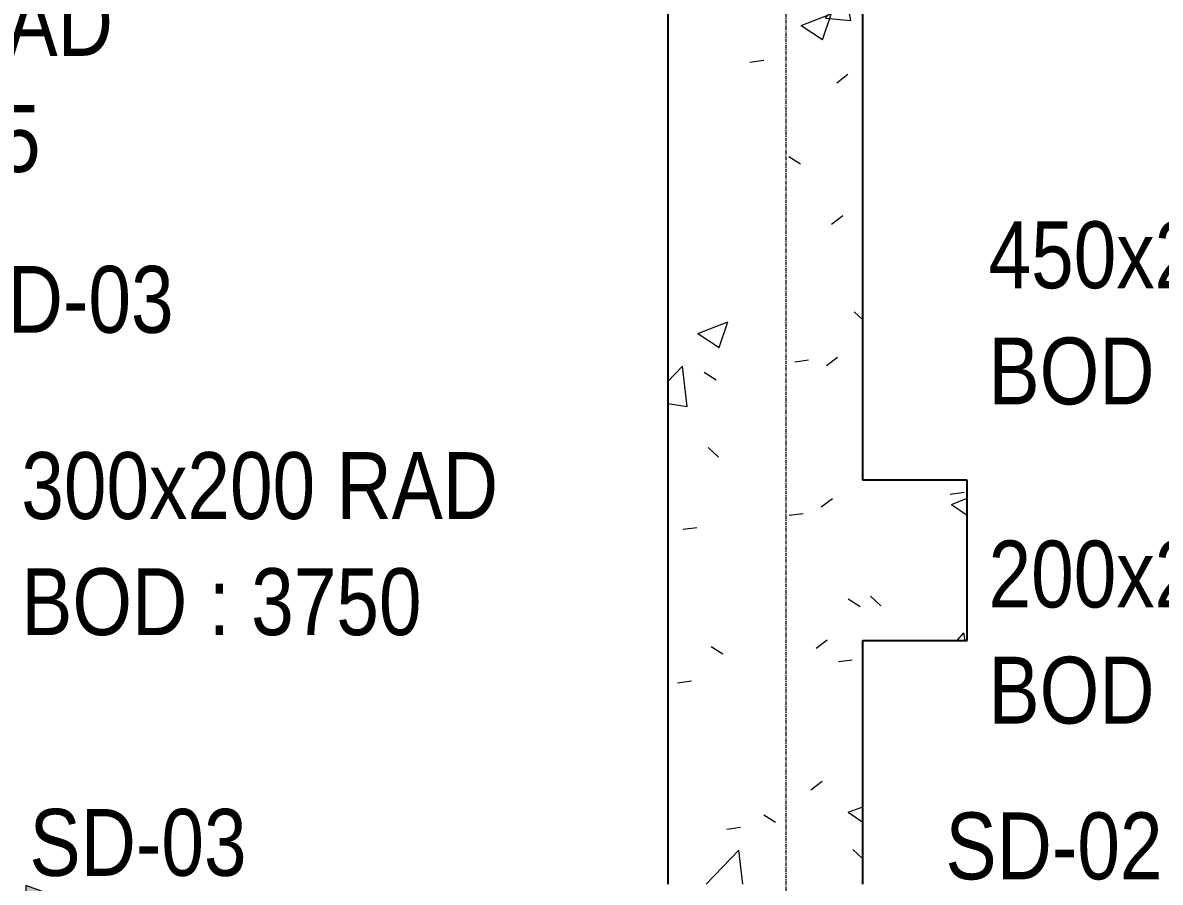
# Model space of a CAD drawing. Header units: inches. Extents: x -83664 to 20107, y -47222 to 19398.
# Drawn here: x 6288 to 10370, y -6157 to -3073 of the extents above; entities that cross this region are included whole.
import ezdxf

# ---------------------------------------------------------------- set-up
doc = ezdxf.new("R2010")
doc.units = ezdxf.units.IN
doc.header["$MEASUREMENT"] = 0
doc.linetypes.add('Grid Line', pattern=[22.225, 12.7, -3.175, 3.175, -3.175])
doc.linetypes.add('Hidden 0_50', pattern=[1.0584, 0.5292, -0.5292])
for name, color, linetype, lineweight in [('A-DETL-GENF', 7, 'Continuous', 9), ('A-WALL', 7, 'Continuous', 9), ('A-WALL-PATT', 7, 'Continuous', 25), ('G-ANNO-TEXT', 7, 'Continuous', 9), ('M-HVAC-CDFF', 7, 'Continuous', 9), ('M-HVAC-DUCT-IDEN', 7, 'Continuous', 18), ('S-GRID', 7, 'Continuous', 9)]:
    doc.layers.add(name, color=color, linetype=linetype, lineweight=lineweight)
doc.styles.add('Arial Narrow_21', font='ARIALN.TTF', dxfattribs={"height": 240})
pattern_1 = [(50, (0, 0), (1093.1044, -95.634), [114.3, -1257.3]), (355, (0, 0), (-211.4575, 1146.341), [91.44, -1005.84]), (100.451, (91.1, -8), (881.656, 1050.7003), [97.14, -1068.54]), (46.184, (0, 304.8), (1626.475, -252.257), [171.45, -1885.95]), (96.636, (135.5, 283.8), (1424.416, 1484.565), [145.71, -1602.811]), (351.184, (0, 304.8), (1424.43, 1484.551), [137.16, -1508.76]), (21, (152.4, 228.6), (909.6863, -613.591), [114.3, -1257.3]), (326, (152.4, 228.6), (370.812, 1105.129), [91.44, -1005.84]), (71.451, (228.2, 177.5), (1280.5033, 491.528), [97.14, -1068.54]), (37.5, (0, 0), (18.5313, 507.3303), [50.292, -943.356, 50.292, -970.788, -1009.65]), (37.5, (0, 0), (18.5313, 507.3303), [-2014.728, 50.292, -959.358]), (7.5, (0, 0), (400.9178, 601.0836), [50.292, -531.876, 50.292, -920.496, -384.81]), (7.5, (0, 0), (400.9178, 601.0836), [-1552.956, 50.292, -334.518]), (327.5, (-339.85, 0), (813.54515, -34.3737), [50.292, -330.708, 50.292, -1138.428, -1577.34]), (327.5, (-339.85, 0), (813.54515, -34.3737), [-1569.72, 50.292, -1527.048]), (317.5, (-492.25, 0), (888.7755, 152.56), [50.292, -445.008, 50.292, -739.14, -1120.14]), (317.5, (-492.25, 0), (888.7755, 152.56), [-1284.732, 50.292, -1069.848])]

# ---------------------------------------------------------------- blocks, each defined once
blk = doc.blocks.new('GCE-AT-Supply Air Rectangular Diffuser - 300x300-6788639-FIRST FLOOR AC CONDITIONING LAYOUT - PART A')
at = {"layer": 'A-DETL-GENF', "true_color": 0xff7f00}
for points in [[(54.6, 425), (0, 575), (-54.6, 425)], [(-425, -54.6), (-425, 54.6), (-575, 0)], [(425, -54.6), (575, 0), (425, 54.6)], [(0, -575), (54.6, -425), (-54.6, -425)]]:
    blk.add_hatch(color=30, dxfattribs=at).paths.add_polyline_path(points)
at = {"layer": 'A-DETL-GENF', "color": 30, "true_color": 0xff7f00}
for p, q in [((0, 575), (-54.6, 425)), ((0, 575), (54.6, 425)), ((-54.6, 425), (54.6, 425)), ((0, 275), (0, 425)), ((-200, -200), (200, 200)), ((-200, 200), (200, -200)), ((-200, -200), (-200, 200)), ((-200, 200), (200, 200)), ((200, 200), (200, -200)), ((-575, 0), (-425, 54.6)), ((-425, -54.6), (-425, 54.6)), ((425, 54.6), (425, -54.6)), ((575, 0), (425, 54.6)), ((-575, 0), (-425, -54.6)), ((275, 0), (425, 0)), ((-275, 0), (-425, 0)), ((575, 0), (425, -54.6)), ((200, -200), (-200, -200)), ((0, -275), (0, -425)), ((54.6, -425), (-54.6, -425)), ((0, -575), (-54.6, -425)), ((0, -575), (54.6, -425))]:
    blk.add_line(p, q, dxfattribs=at)
blk = doc.blocks.new('TEMW-SMBZ-HO-BM-HVAC-00002_rvt-1-FIRST FLOOR AC CONDITIONING LAYOUT - PART A')
at = {"layer": 'M-HVAC-CDFF', "color": 6, "linetype": 'Hidden 0_50', "lineweight": 9, "true_color": 0xff00ff}
blk.add_blockref('GCE-AT-Supply Air Rectangular Diffuser - 300x300-6788639-FIRST FLOOR AC CONDITIONING LAYOUT - PART A', (157330.2, 92148.7), dxfattribs=at)
blk = doc.blocks.new('TEMW-SMBZ-HO-BM-HVAC-00002_rvt-2-FIRST FLOOR AC CONDITIONING LAYOUT - PART A')
at = {"layer": 'M-HVAC-CDFF', "color": 6, "linetype": 'Hidden 0_50', "lineweight": 9, "true_color": 0xff00ff}
blk.add_blockref('GCE-AT-Supply Air Rectangular Diffuser - 300x300-6788639-FIRST FLOOR AC CONDITIONING LAYOUT - PART A', (157330.2, 92148.7), dxfattribs=at)
blk = doc.blocks.new('SMBZ_Hospital Arch Model_2026_01_29_rvt-1-FIRST FLOOR AC CONDITIONING LAYOUT - PART A')
at = {"layer": 'A-WALL-PATT', "lineweight": 9, "true_color": 0xbbbbbb}
h = blk.add_hatch(dxfattribs=at)
h.set_pattern_fill('FP_14', color=9, style=0, pattern_type=2)
h.set_pattern_definition(pattern_1)
h.paths.add_polyline_path([(160059.4, 92207.7), (160759.4, 92207.7), (160759.4, 97182.7), (160059.4, 97182.7), (160059.4, 95279.5)])
h = blk.add_hatch(dxfattribs=at)
h.set_pattern_fill('FP_14', color=9, style=0, pattern_type=2)
h.set_pattern_definition(pattern_1)
h.paths.add_polyline_path([(161134.4, 93082.7), (161134.4, 93657.7), (160759.4, 93657.7), (160759.4, 93082.7)])
at = {"layer": 'A-WALL', "color": 9, "lineweight": 25, "true_color": 0xbbbbbb}
for p, q in [((160059.4, 97182.7), (160059.4, 92207.7)), ((160759.4, 93657.7), (160759.4, 97182.7)), ((161134.4, 93657.7), (160759.4, 93657.7)), ((161134.4, 93082.7), (161134.4, 93657.7)), ((160759.4, 92207.7), (160759.4, 93082.7)), ((160759.4, 93082.7), (161134.4, 93082.7))]:
    blk.add_line(p, q, dxfattribs=at)
at = {"layer": 'A-WALL', "color": 9, "true_color": 0xbbbbbb}
for p, q in [((160059.4, 97182.7), (160059.4, 92207.7)), ((160759.4, 93657.7), (160759.4, 97182.7)), ((161134.4, 93657.7), (160759.4, 93657.7)), ((161134.4, 93657.7), (161134.4, 93082.7)), ((160759.4, 92207.7), (160759.4, 93082.7)), ((160759.4, 93082.7), (161134.4, 93082.7))]:
    blk.add_line(p, q, dxfattribs=at)

msp = doc.modelspace()

# ---------------------------------------------------------------- linework, layer by layer
at = {"layer": 'S-GRID', "color": 254, "linetype": 'Grid Line', "true_color": 0xdcdcdc}
msp.add_line((9027.7, -44103.7), (9027.7, 15149.1), dxfattribs=at)

# ---------------------------------------------------------------- block references
at = {"lineweight": 5}
for name in ['SMBZ_Hospital Arch Model_2026_01_29_rvt-1-FIRST FLOOR AC CONDITIONING LAYOUT - PART A', 'TEMW-SMBZ-HO-BM-HVAC-00002_rvt-1-FIRST FLOOR AC CONDITIONING LAYOUT - PART A', 'TEMW-SMBZ-HO-BM-HVAC-00002_rvt-2-FIRST FLOOR AC CONDITIONING LAYOUT - PART A']:
    msp.add_blockref(name, (-151456.7, -98372.2), dxfattribs=at)

# ---------------------------------------------------------------- texts
at = {"layer": 'G-ANNO-TEXT', "char_height": 240, "attachment_point": 1, "style": 'Arial Narrow_21'}
for s, insert, width in [('RD-03', (6034.9, -3945.8), 1010.126), ('SD-03', (6311.9, -5894.5), 986.076), ('SD-02', (9599.5, -5907), 986.076)]:
    msp.add_mtext(s, dxfattribs=dict(at, insert=insert, width=width))
at = {"layer": 'M-HVAC-DUCT-IDEN', "lineweight": 9, "char_height": 240, "attachment_point": 1, "style": 'Arial Narrow_21'}
for s, insert, width in [('400x200 SAD', (4914.8, -2952), 2128.48), ('BOD : 3475', (4914.8, -3368.7), 1803.797), ('450x250 SAD', (9754, -3786), 2128.48), ('BOD : 3475', (9754, -4202.7), 1803.797), ('300x200 RAD', (6282.3, -4614), 2152.531), ('200x200 SAD', (9754, -4931.5), 2128.48), ('BOD : 3750', (6282.3, -5030.7), 1803.797), ('BOD : 3500', (9754, -5348.2), 1803.797)]:
    msp.add_mtext(s, dxfattribs=dict(at, insert=insert, width=width))

doc.saveas('drawing.dxf')
